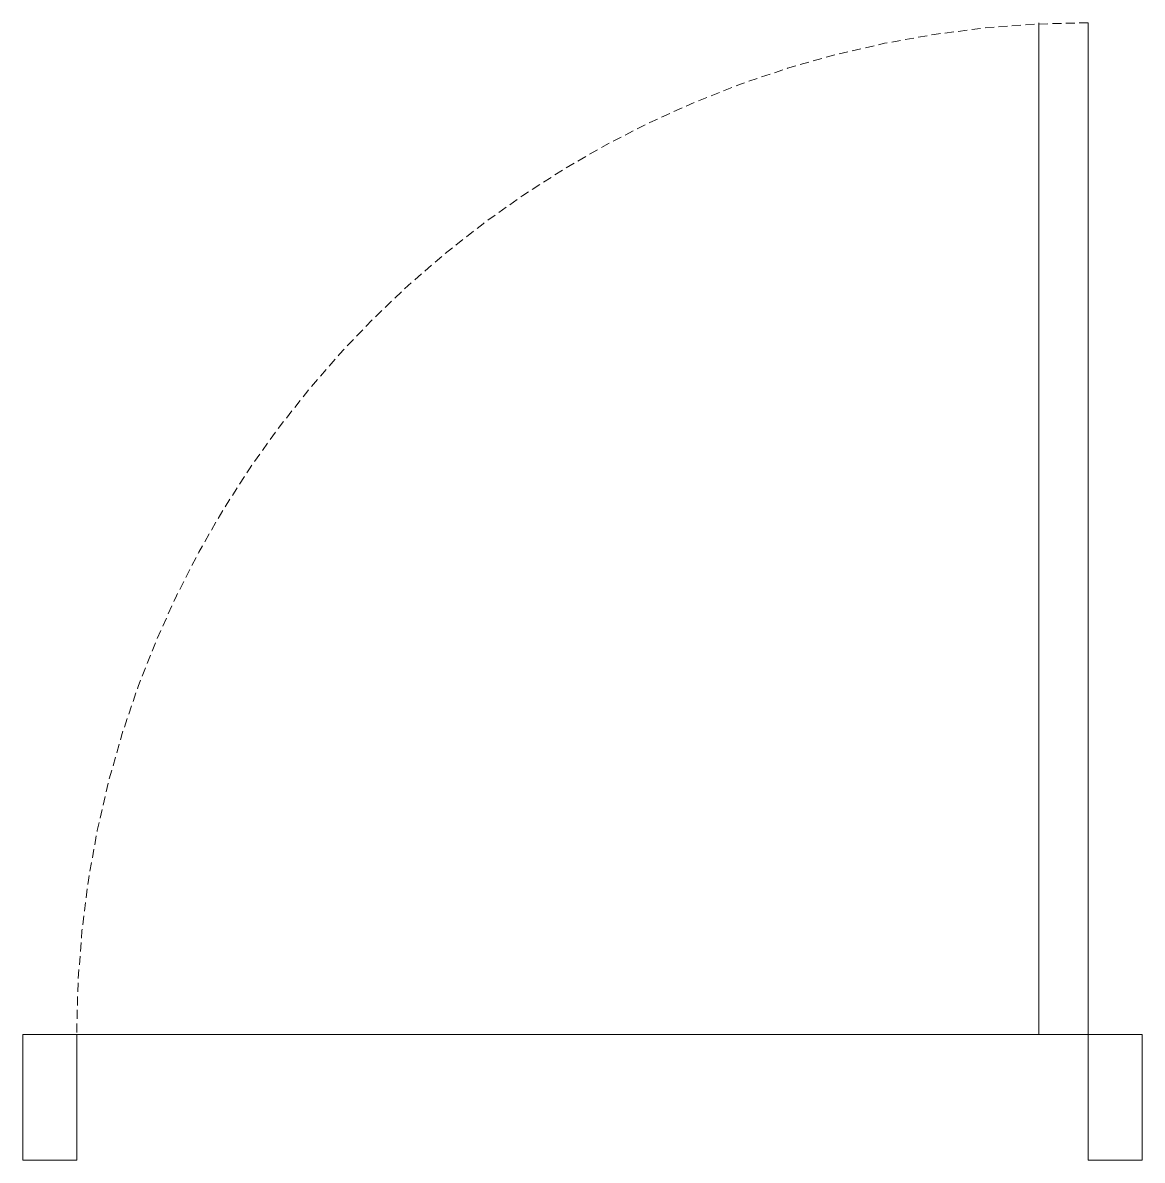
# Model space of a CAD drawing. Header units: inches. Extents: x 196.9 to 228, y 225.3 to 257.
import ezdxf

# ---------------------------------------------------------------- set-up
doc = ezdxf.new("R2010")
doc.units = ezdxf.units.IN
doc.header["$MEASUREMENT"] = 0
doc.linetypes.add('DASHED2', pattern=[0.375, 0.25, -0.125])
doc.layers.get('0').update_dxf_attribs({"color": 1, "lineweight": 9})

msp = doc.modelspace()

# ---------------------------------------------------------------- linework, layer by layer
at = {"lineweight": 5}
for p, q in [((225.169, 256.963), (225.169, 228.838)), ((226.549, 256.963), (226.549, 228.838)), ((198.424, 228.838), (226.549, 228.838))]:
    msp.add_line(p, q, dxfattribs=at)
for points in [[(196.924, 225.338), (198.424, 225.338), (198.424, 228.838), (196.924, 228.838)], [(226.549, 225.338), (228.049, 225.338), (228.049, 228.838), (226.549, 228.838)]]:
    msp.add_lwpolyline(points, close=True, dxfattribs=at)
at = {"linetype": 'DASHED2', "lineweight": 5}
msp.add_arc((226.549, 228.838), 28.125, 90, 180, dxfattribs=at)

doc.saveas('drawing.dxf')
